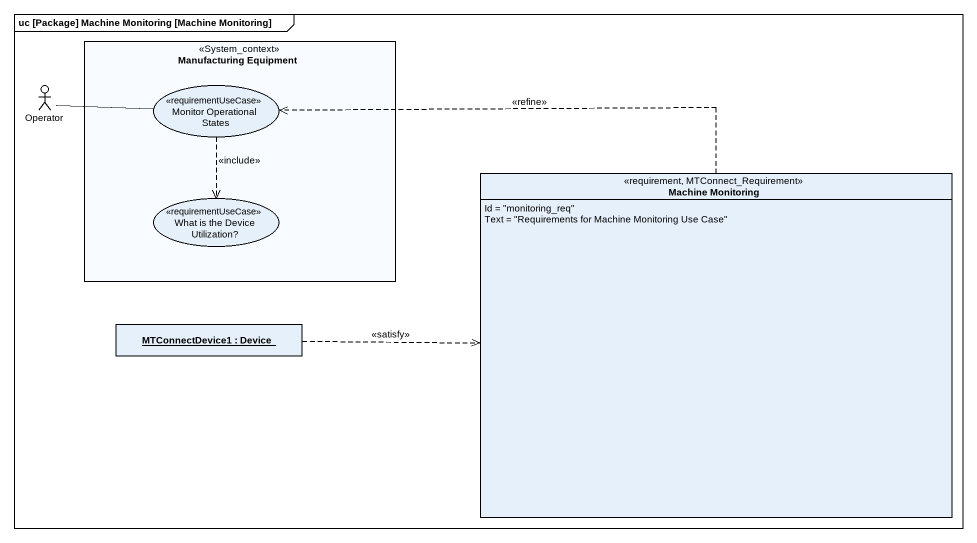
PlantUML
@startuml
mainframe uc [Package] Machine Monitoring [Machine Monitoring]
allowmixing
hide circle
hide empty members
rectangle "Manufacturing Equipment" as Manufacturing_Equipment <<System_context>> {
  usecase "Monitor Operational States" as Monitor_Operational_States <<requirementUseCase>>
  usecase "What is the Device Utilization?" as What_is_the_Device <<requirementUseCase>>
}
actor Operator
class "Machine Monitoring" as Machine_Monitoring <<requirement, MTConnect_Requirement>> {
  Id = "monitoring_req"
  Text = "Requirements for Machine Monitoring Use Case"
}
object "MTConnectDevice1 : Device" as MTConnectDevice1
Operator -right- Monitor_Operational_States
Monitor_Operational_States ..> What_is_the_Device : <<include>>
Machine_Monitoring .left.> Monitor_Operational_States : <<refine>>
MTConnectDevice1 .right.> Machine_Monitoring : <<satisfy>>
@enduml
